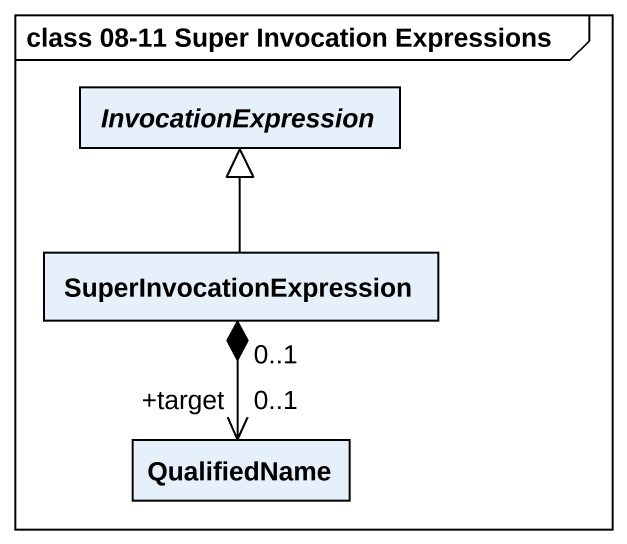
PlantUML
@startuml
mainframe class 08-11 Super Invocation Expressions
hide circle
hide empty members
abstract class InvocationExpression
class SuperInvocationExpression
class QualifiedName
SuperInvocationExpression -up-|> InvocationExpression
SuperInvocationExpression "0..1" *--> "+target\n0..1" QualifiedName
@enduml
